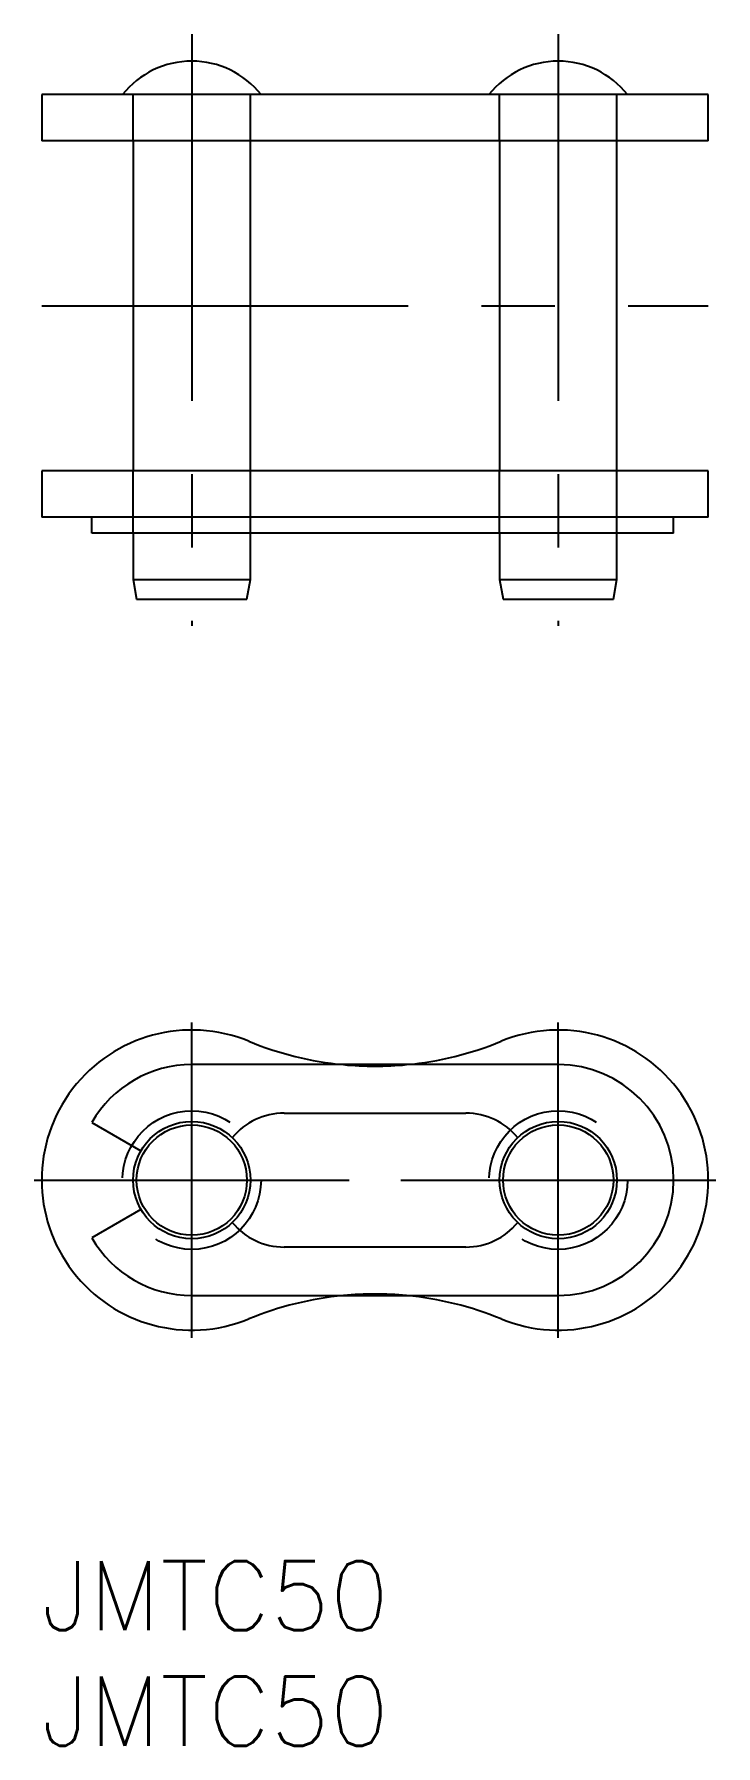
# Model space of a CAD drawing. Extents: x -0.3 to 29.2, y -8 to 66.1.
import ezdxf

# ---------------------------------------------------------------- set-up
doc = ezdxf.new("R2010")
doc.units = 0
doc.header["$LTSCALE"] = 0.5
doc.linetypes.add('CENTER', pattern=[50.8, 31.75, -6.35, 6.35, -6.35])
doc.linetypes.add('DASHED', pattern=[19.05, 12.7, -6.35])
for name, color, linetype in [('MSM_CENTER', 1, 'CENTER'), ('MSM_CONTINUOUS', 7, 'CONTINUOUS'), ('MSM_DASHED', 4, 'DASHED'), ('MSM_PART_NUMBER', 7, 'CONTINUOUS')]:
    doc.layers.add(name, color=color, linetype=linetype)
doc.styles.get("Standard").update_dxf_attribs({"font": 'txt.shx', "height": 3, "bigfont": 'bigfont.shx'})

# ---------------------------------------------------------------- blocks, each defined once
blk = doc.blocks.new('*U9')
at = {"layer": 'MSM_PART_NUMBER'}
blk.add_text('JMTC50', height=3, dxfattribs=at).set_placement((0, -3))
blk = doc.blocks.new('*U10')
at = {"layer": 'MSM_PART_NUMBER'}
blk.add_text('JMTC50', height=3, dxfattribs=at).set_placement((0, -8))

msp = doc.modelspace()

# ---------------------------------------------------------------- linework, layer by layer
at = {"layer": 'MSM_CENTER'}
for p, q in [((6.5, 66.129), (6.5, 40.499)), ((22.375, 66.129), (22.375, 40.499)), ((0, 54.364), (28.875, 54.364)), ((6.5, 9.675), (6.5, 23.325)), ((22.375, 9.675), (22.375, 23.325)), ((-0.325, 16.5), (13.325, 16.5)), ((15.55, 16.5), (29.2, 16.5))]:
    msp.add_line(p, q, dxfattribs=at)
at = {"layer": 'MSM_CONTINUOUS'}
for p, q in [((28.875, 63.514), (0, 63.514)), ((0, 63.514), (0, 61.514)), ((28.875, 61.514), (28.875, 63.514)), ((28.875, 61.514), (0, 61.514)), ((3.96, 61.514), (3.96, 47.214)), ((9.04, 47.214), (9.04, 61.514)), ((19.835, 61.514), (19.835, 47.214)), ((24.915, 47.214), (24.915, 61.514)), ((28.875, 47.214), (0, 47.214)), ((0, 47.214), (0, 45.214)), ((28.875, 45.214), (28.875, 47.214)), ((28.875, 45.214), (0, 45.214)), ((2.17, 44.514), (2.17, 45.214)), ((27.375, 44.514), (2.17, 44.514)), ((3.96, 44.514), (3.96, 42.514)), ((9.04, 42.514), (9.04, 44.514)), ((19.835, 44.514), (19.835, 42.514)), ((24.915, 42.514), (24.915, 44.514)), ((27.375, 44.514), (27.375, 45.214)), ((3.96, 42.514), (4.11, 41.664)), ((3.96, 42.514), (9.04, 42.514)), ((8.89, 41.664), (9.04, 42.514)), ((19.835, 42.514), (19.985, 41.664)), ((19.835, 42.514), (24.915, 42.514)), ((24.765, 41.664), (24.915, 42.514)), ((4.11, 41.664), (8.89, 41.664)), ((19.985, 41.664), (24.765, 41.664)), ((22.375, 21.5), (6.5, 21.5)), ((10.5, 19.4), (18.375, 19.4)), ((2.17, 19), (4.3, 17.77)), ((4.3, 15.23), (2.17, 14)), ((18.375, 13.6), (10.5, 13.6)), ((6.5, 11.5), (22.375, 11.5))]:
    msp.add_line(p, q, dxfattribs=at)
for centre, radius in [((6.5, 16.5), 2.54), ((6.5, 16.5), 2.39), ((22.375, 16.5), 2.54), ((22.375, 16.5), 2.39)]:
    msp.add_circle(centre, radius, dxfattribs=at)
for centre, radius, start, end in [((6.5, 61.135), 3.828, 38.40795, 141.59205), ((22.375, 61.135), 3.828, 38.40795, 141.59205), ((6.5, 16.5), 6.5, 67.6909, 292.3091), ((22.375, 16.5), 6.5, 247.6909, 112.3091), ((14.437, 35.845), 14.41, 247.6909, 264.55067), ((14.437, 35.845), 14.41, 275.44933, 292.3091), ((6.5, 16.5), 5, 90, 150), ((22.375, 16.5), 5, 270, 90), ((10.5, 16.5), 2.9, 90, 140.7207), ((18.375, 16.5), 2.9, 39.2793, 90), ((10.5, 16.5), 2.9, 219.2793, 270), ((18.375, 16.5), 2.9, 270, 320.7207), ((6.5, 16.5), 5, 210, 270), ((14.437, -2.845), 14.41, 95.44933, 112.3091), ((14.437, -2.845), 14.41, 67.6909, 84.55067)]:
    msp.add_arc(centre, radius, start, end, dxfattribs=at)
at = {"layer": 'MSM_DASHED'}
for p, q in [((3.96, 61.514), (3.96, 63.514)), ((9.04, 61.514), (9.04, 63.514)), ((19.835, 61.514), (19.835, 63.514)), ((24.915, 61.514), (24.915, 63.514)), ((3.96, 44.514), (3.96, 47.214)), ((9.04, 44.514), (9.04, 47.214)), ((19.835, 44.514), (19.835, 47.214)), ((24.915, 44.514), (24.915, 47.214))]:
    msp.add_line(p, q, dxfattribs=at)
for centre in [(6.5, 16.5), (22.375, 16.5)]:
    msp.add_circle(centre, 3, dxfattribs=at)
for centre, start, end in [((14.437, 35.845), 264.55067, 275.44933), ((14.437, -2.845), 84.55067, 95.44933)]:
    msp.add_arc(centre, 14.41, start, end, dxfattribs=at)

# ---------------------------------------------------------------- block references
at = {"layer": 'MSM_CONTINUOUS'}
for name in ['*U9', '*U10']:
    msp.add_blockref(name, (0, 0), dxfattribs=at)

doc.saveas('drawing.dxf')
